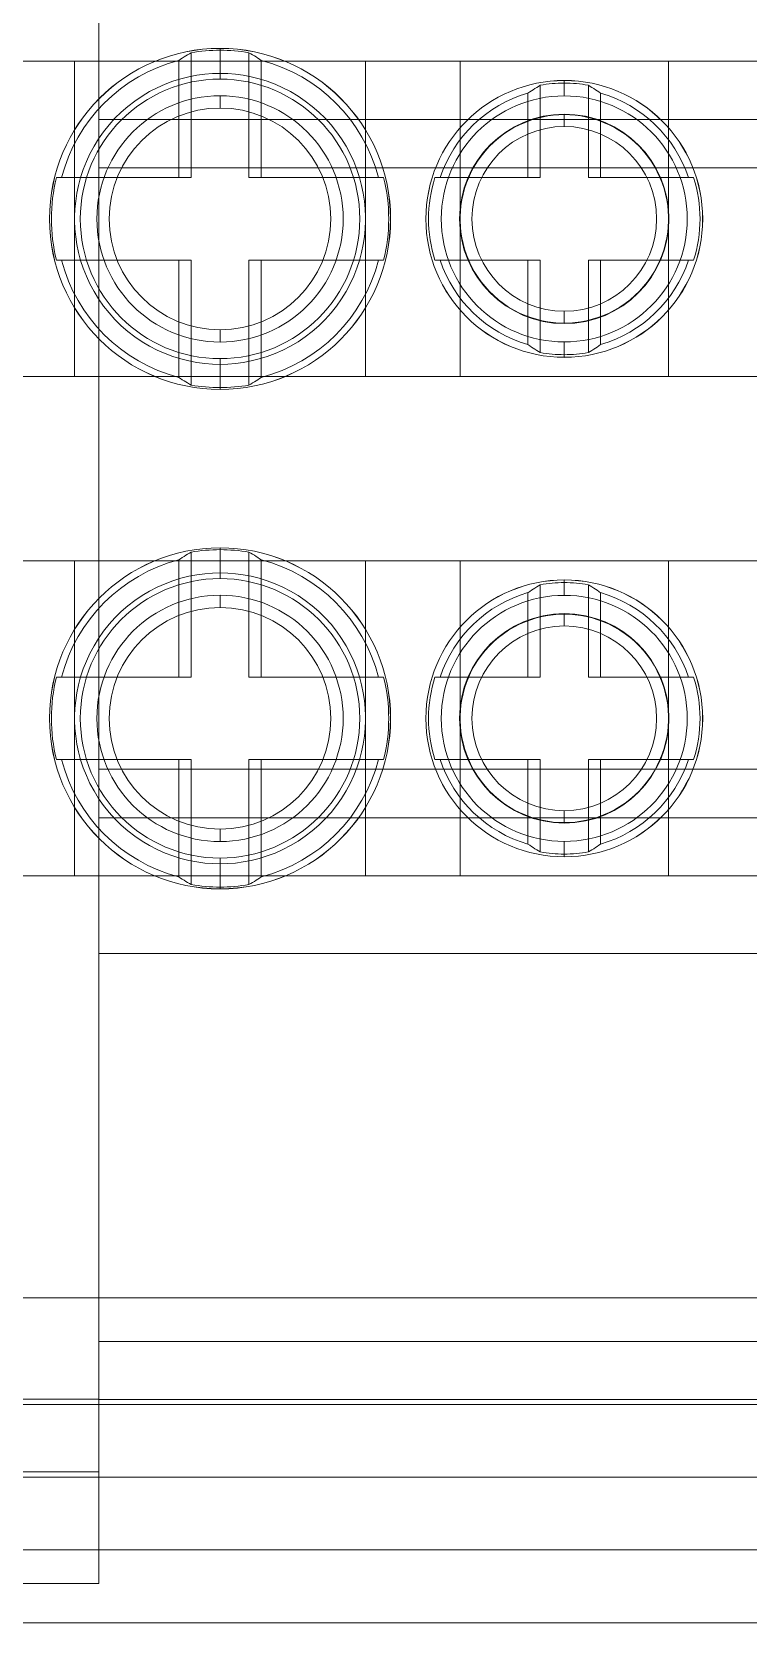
# Model space of a CAD drawing. Header units: millimetres. Extents: x 37984 to 70752, y 14140 to 37584.
# Drawn here: x 39434.16 to 39448.93, y 35958.67 to 35991.56 of the extents above; entities that cross this region are included whole.
import ezdxf

# ---------------------------------------------------------------- set-up
doc = ezdxf.new("R2010")
doc.units = ezdxf.units.MM
doc.set_wipeout_variables(frame=1)
doc.layers.add('000-PI-Oprema', color=30, linetype='Continuous', lineweight=5)
doc.layers.add('004-PI-DIN Šina', color=3, linetype='Continuous')

# ---------------------------------------------------------------- blocks, each defined once
blk = doc.blocks.new('*U860')
at = {"layer": '004-PI-DIN Šina'}
blk.add_lwpolyline([(510, -17.5), (510, 17.5), (0, 17.5), (0, -17.5)], close=True, dxfattribs=at)
blk.add_lwpolyline([(0, -12.5), (510, -12.5)], dxfattribs=at)
blk = doc.blocks.new('2P ERICO distri_563720')
blk.add_wipeout([(44946.537, 36899.761), (45076.137, 36899.761), (45076.137, 36851.433), (45073.337, 36851.433), (45073.337, 36857.671), (45068.637, 36857.671), (45068.637, 36856.671), (44954.037, 36856.671), (44954.037, 36857.671), (44949.337, 36857.671), (44949.337, 36851.433), (44946.537, 36851.433)]).dxf.layer = '000-PI-Oprema'
at = {"layer": '000-PI-Oprema'}
for p, q in [((45073.137, 36899.671), (44949.537, 36899.671)), ((45056.137, 36897.371), (45056.137, 36898.861)), ((45056.137, 36898.861), (45056.137, 36898.861)), ((45073.137, 36898.171), (44949.537, 36898.171)), ((45056.137, 36897.361), (45056.137, 36897.371)), ((45056.137, 36895.061), (45056.137, 36897.361)), ((45073.137, 36896.671), (44949.537, 36896.671)), ((45056.137, 36896.561), (45073.337, 36896.561)), ((45056.137, 36896.561), (45056.137, 36896.561)), ((45056.137, 36895.171), (44966.537, 36895.171)), ((45073.137, 36895.171), (45056.137, 36895.171)), ((45056.137, 36895.071), (44966.737, 36895.071)), ((45056.137, 36895.071), (45056.137, 36895.071)), ((45056.137, 36895.061), (45073.337, 36895.061)), ((45056.137, 36895.061), (45056.137, 36895.061)), ((45056.137, 36895.061), (45056.137, 36893.871)), ((45056.137, 36893.871), (44966.737, 36893.871)), ((45056.137, 36885.871), (45056.137, 36893.871)), ((45056.137, 36893.871), (45056.137, 36893.871)), ((45073.137, 36892.971), (44966.737, 36892.971)), ((45056.137, 36885.871), (44966.737, 36885.871)), ((45056.137, 36885.871), (45056.137, 36885.871)), ((45056.137, 36885.871), (45056.137, 36865.871)), ((45056.137, 36884.271), (44966.737, 36884.271)), ((45044.387, 36884.271), (45044.387, 36877.771)), ((45048.687, 36884.271), (45048.687, 36877.771)), ((45050.637, 36884.271), (45050.637, 36877.771)), ((45052.786, 36884.29), (45052.821, 36884.314)), ((45052.786, 36884.29), (45052.786, 36881.872)), ((45052.821, 36884.314), (45052.857, 36884.337)), ((45052.857, 36884.337), (45052.893, 36884.36)), ((45052.893, 36884.36), (45052.929, 36884.383)), ((45052.929, 36884.383), (45052.966, 36884.405)), ((45052.966, 36884.405), (45053.003, 36884.427)), ((45053.003, 36884.427), (45053.04, 36884.449)), ((45053.04, 36884.449), (45053.04, 36881.872)), ((45053.637, 36884.538), (45053.637, 36884.537)), ((45053.637, 36884.538), (45053.637, 36883.903)), ((45053.637, 36884.501), (45053.637, 36884.537)), ((45054.233, 36884.449), (45054.27, 36884.427)), ((45054.233, 36884.449), (45054.233, 36881.872)), ((45054.27, 36884.427), (45054.307, 36884.405)), ((45054.307, 36884.405), (45054.344, 36884.383)), ((45054.344, 36884.383), (45054.38, 36884.36)), ((45054.38, 36884.36), (45054.416, 36884.337)), ((45054.416, 36884.337), (45054.452, 36884.314)), ((45054.452, 36884.314), (45054.487, 36884.29)), ((45054.487, 36884.29), (45054.487, 36881.872)), ((45056.137, 36884.271), (45073.337, 36884.271)), ((45056.137, 36884.271), (45056.137, 36884.271)), ((45056.637, 36884.271), (45056.637, 36877.771)), ((45052.829, 36883.91), (45052.665, 36883.859)), ((45052.993, 36883.951), (45052.829, 36883.91)), ((45053.157, 36883.983), (45052.993, 36883.951)), ((45053.319, 36884.004), (45053.157, 36883.983)), ((45053.479, 36884.017), (45053.319, 36884.004)), ((45053.637, 36884.021), (45053.479, 36884.017)), ((45053.637, 36884.021), (45053.637, 36884.021)), ((45053.794, 36884.017), (45053.637, 36884.021)), ((45053.954, 36884.004), (45053.794, 36884.017)), ((45054.116, 36883.983), (45053.954, 36884.004)), ((45054.28, 36883.951), (45054.116, 36883.983)), ((45054.444, 36883.91), (45054.28, 36883.951)), ((45054.608, 36883.859), (45054.444, 36883.91)), ((45045.823, 36883.638), (45045.787, 36883.614)), ((45045.787, 36881.872), (45045.787, 36883.614)), ((45045.858, 36883.663), (45045.823, 36883.638)), ((45045.894, 36883.686), (45045.858, 36883.663)), ((45045.931, 36883.71), (45045.894, 36883.686)), ((45045.967, 36883.732), (45045.931, 36883.71)), ((45046.004, 36883.755), (45045.967, 36883.732)), ((45046.041, 36883.777), (45046.004, 36883.755)), ((45046.041, 36881.872), (45046.041, 36883.777)), ((45046.537, 36883.876), (45046.537, 36883.876)), ((45046.537, 36883.876), (45046.537, 36883.558)), ((45046.537, 36883.821), (45046.537, 36883.876)), ((45047.069, 36883.755), (45047.032, 36883.777)), ((45047.032, 36881.872), (45047.032, 36883.777)), ((45047.106, 36883.732), (45047.069, 36883.755)), ((45047.143, 36883.71), (45047.106, 36883.732)), ((45047.179, 36883.686), (45047.143, 36883.71)), ((45047.215, 36883.663), (45047.179, 36883.686)), ((45047.251, 36883.638), (45047.215, 36883.663)), ((45047.286, 36883.614), (45047.251, 36883.638)), ((45047.286, 36881.872), (45047.286, 36883.614)), ((45052.183, 36883.646), (45052.029, 36883.554)), ((45052.341, 36883.727), (45052.183, 36883.646)), ((45052.502, 36883.798), (45052.341, 36883.727)), ((45052.665, 36883.859), (45052.502, 36883.798)), ((45054.771, 36883.798), (45054.608, 36883.859)), ((45054.932, 36883.727), (45054.771, 36883.798)), ((45055.09, 36883.646), (45054.932, 36883.727)), ((45055.244, 36883.554), (45055.09, 36883.646)), ((45051.736, 36883.342), (45051.599, 36883.223)), ((45051.879, 36883.453), (45051.736, 36883.342)), ((45052.029, 36883.554), (45051.879, 36883.453)), ((45053.637, 36883.561), (45053.637, 36883.561)), ((45053.637, 36883.307), (45053.637, 36883.561)), ((45055.394, 36883.453), (45055.244, 36883.554)), ((45055.537, 36883.342), (45055.394, 36883.453)), ((45055.674, 36883.223), (45055.537, 36883.342)), ((45056.137, 36883.071), (44966.737, 36883.071)), ((45056.137, 36883.071), (44966.737, 36883.071)), ((45045.611, 36882.962), (45045.499, 36882.904)), ((45045.726, 36883.013), (45045.611, 36882.962)), ((45045.843, 36883.056), (45045.726, 36883.013)), ((45045.96, 36883.092), (45045.843, 36883.056)), ((45046.077, 36883.122), (45045.96, 36883.092)), ((45046.194, 36883.144), (45046.077, 36883.122)), ((45046.31, 36883.159), (45046.194, 36883.144)), ((45046.424, 36883.168), (45046.31, 36883.159)), ((45046.537, 36883.171), (45046.424, 36883.168)), ((45046.537, 36883.18), (45046.537, 36883.18)), ((45046.537, 36882.926), (45046.537, 36883.18)), ((45046.537, 36883.171), (45046.537, 36883.171)), ((45046.649, 36883.168), (45046.537, 36883.171)), ((45046.763, 36883.159), (45046.649, 36883.168)), ((45046.879, 36883.144), (45046.763, 36883.159)), ((45046.996, 36883.122), (45046.879, 36883.144)), ((45047.113, 36883.092), (45046.996, 36883.122)), ((45047.23, 36883.056), (45047.113, 36883.092)), ((45047.347, 36883.013), (45047.23, 36883.056)), ((45047.462, 36882.962), (45047.347, 36883.013)), ((45047.575, 36882.904), (45047.462, 36882.962)), ((45051.348, 36882.96), (45051.235, 36882.819)), ((45051.469, 36883.095), (45051.348, 36882.96)), ((45051.599, 36883.223), (45051.469, 36883.095)), ((45055.804, 36883.095), (45055.674, 36883.223)), ((45055.926, 36882.96), (45055.804, 36883.095)), ((45056.039, 36882.819), (45055.926, 36882.96)), ((45056.137, 36883.071), (45056.137, 36883.071)), ((45045.081, 36882.604), (45044.988, 36882.513)), ((45045.179, 36882.689), (45045.081, 36882.604)), ((45045.282, 36882.767), (45045.179, 36882.689)), ((45045.389, 36882.839), (45045.282, 36882.767)), ((45045.499, 36882.904), (45045.389, 36882.839)), ((45047.685, 36882.839), (45047.575, 36882.904)), ((45047.791, 36882.767), (45047.685, 36882.839)), ((45047.894, 36882.689), (45047.791, 36882.767)), ((45047.992, 36882.604), (45047.894, 36882.689)), ((45048.085, 36882.513), (45047.992, 36882.604)), ((45051.131, 36882.671), (45051.037, 36882.518)), ((45051.235, 36882.819), (45051.131, 36882.671)), ((45056.142, 36882.671), (45056.039, 36882.819)), ((45056.236, 36882.518), (45056.142, 36882.671)), ((45044.82, 36882.316), (45044.746, 36882.211)), ((45044.901, 36882.417), (45044.82, 36882.316)), ((45044.988, 36882.513), (45044.901, 36882.417)), ((45048.172, 36882.417), (45048.085, 36882.513)), ((45048.253, 36882.316), (45048.172, 36882.417)), ((45048.327, 36882.211), (45048.253, 36882.316)), ((45050.953, 36882.362), (45050.879, 36882.202)), ((45051.037, 36882.518), (45050.953, 36882.362)), ((45056.32, 36882.362), (45056.236, 36882.518)), ((45056.394, 36882.202), (45056.32, 36882.362)), ((45056.137, 36882.071), (44966.737, 36882.071)), ((45044.618, 36881.991), (45044.564, 36881.877)), ((45044.678, 36882.103), (45044.618, 36881.991)), ((45044.746, 36882.211), (45044.678, 36882.103)), ((45048.395, 36882.103), (45048.327, 36882.211)), ((45048.455, 36881.991), (45048.395, 36882.103)), ((45048.509, 36881.877), (45048.455, 36881.991)), ((45050.815, 36882.04), (45050.761, 36881.877)), ((45050.879, 36882.202), (45050.815, 36882.04)), ((45056.458, 36882.04), (45056.394, 36882.202)), ((45056.512, 36881.877), (45056.458, 36882.04)), ((45046.041, 36881.872), (45043.869, 36881.872)), ((45044.479, 36881.646), (45044.447, 36881.529)), ((45044.518, 36881.762), (45044.479, 36881.646)), ((45044.564, 36881.877), (45044.518, 36881.762)), ((45049.204, 36881.872), (45047.032, 36881.872)), ((45048.555, 36881.762), (45048.509, 36881.877)), ((45048.594, 36881.646), (45048.555, 36881.762)), ((45048.626, 36881.529), (45048.594, 36881.646)), ((45053.04, 36881.872), (45050.263, 36881.872)), ((45050.717, 36881.713), (45050.684, 36881.55)), ((45050.761, 36881.877), (45050.717, 36881.713)), ((45057.01, 36881.872), (45054.233, 36881.872)), ((45056.556, 36881.713), (45056.512, 36881.877)), ((45056.59, 36881.55), (45056.556, 36881.713)), ((45044.404, 36881.298), (45044.393, 36881.184)), ((45044.423, 36881.413), (45044.404, 36881.298)), ((45044.447, 36881.529), (45044.423, 36881.413)), ((45048.651, 36881.413), (45048.626, 36881.529)), ((45048.669, 36881.298), (45048.651, 36881.413)), ((45048.68, 36881.184), (45048.669, 36881.298)), ((45050.659, 36881.388), (45050.644, 36881.229)), ((45050.684, 36881.55), (45050.659, 36881.388)), ((45056.614, 36881.388), (45056.59, 36881.55)), ((45056.629, 36881.229), (45056.614, 36881.388)), ((45044.393, 36881.184), (45044.387, 36881.071)), ((45044.387, 36881.057), (45044.387, 36881.071)), ((45044.387, 36881.043), (45044.387, 36881.057)), ((45044.387, 36881.028), (45044.387, 36881.043)), ((45044.387, 36881.014), (45044.387, 36881.028)), ((45044.387, 36881), (45044.387, 36881.014)), ((45044.387, 36880.986), (45044.387, 36881)), ((45044.387, 36880.971), (45044.387, 36880.986)), ((45044.387, 36880.971), (45044.393, 36880.859)), ((45048.686, 36881.071), (45048.68, 36881.184)), ((45048.68, 36880.859), (45048.686, 36880.971)), ((45048.686, 36881.071), (45048.686, 36881.057)), ((45048.686, 36881.057), (45048.686, 36881.043)), ((45048.686, 36881.043), (45048.686, 36881.028)), ((45048.686, 36881.028), (45048.686, 36881.014)), ((45048.686, 36881.014), (45048.686, 36881)), ((45048.686, 36881), (45048.686, 36880.986)), ((45048.686, 36880.986), (45048.686, 36880.971)), ((45050.644, 36881.229), (45050.637, 36881.071)), ((45050.637, 36881.057), (45050.637, 36881.071)), ((45050.637, 36881.043), (45050.637, 36881.057)), ((45050.637, 36881.028), (45050.637, 36881.043)), ((45050.637, 36881.014), (45050.637, 36881.028)), ((45050.637, 36881), (45050.637, 36881.014)), ((45050.637, 36880.986), (45050.637, 36881)), ((45050.637, 36880.971), (45050.637, 36880.986)), ((45050.637, 36880.971), (45050.644, 36880.814)), ((45056.636, 36881.071), (45056.629, 36881.229)), ((45056.629, 36880.814), (45056.636, 36880.971)), ((45056.636, 36881.071), (45056.636, 36881.057)), ((45056.636, 36881.057), (45056.636, 36881.043)), ((45056.636, 36881.043), (45056.636, 36881.028)), ((45056.636, 36881.028), (45056.636, 36881.014)), ((45056.636, 36881.014), (45056.636, 36881)), ((45056.636, 36881), (45056.636, 36880.986)), ((45056.636, 36880.986), (45056.636, 36880.971)), ((45044.393, 36880.859), (45044.404, 36880.745)), ((45044.404, 36880.745), (45044.423, 36880.629)), ((45044.423, 36880.629), (45044.447, 36880.513)), ((45048.626, 36880.513), (45048.651, 36880.629)), ((45048.651, 36880.629), (45048.669, 36880.745)), ((45048.669, 36880.745), (45048.68, 36880.859)), ((45050.644, 36880.814), (45050.659, 36880.654)), ((45050.659, 36880.654), (45050.684, 36880.492)), ((45056.59, 36880.492), (45056.614, 36880.654)), ((45056.614, 36880.654), (45056.629, 36880.814)), ((45044.447, 36880.513), (45044.479, 36880.397)), ((45044.479, 36880.397), (45044.518, 36880.28)), ((45048.555, 36880.28), (45048.594, 36880.397)), ((45048.594, 36880.397), (45048.626, 36880.513)), ((45050.684, 36880.492), (45050.717, 36880.329)), ((45050.717, 36880.329), (45050.761, 36880.166)), ((45056.512, 36880.166), (45056.556, 36880.329)), ((45056.556, 36880.329), (45056.59, 36880.492)), ((45043.869, 36880.17), (45046.041, 36880.17)), ((45044.518, 36880.28), (45044.564, 36880.165)), ((45044.564, 36880.165), (45044.618, 36880.051)), ((45044.618, 36880.051), (45044.678, 36879.94)), ((45045.787, 36878.429), (45045.787, 36880.17)), ((45046.041, 36878.266), (45046.041, 36880.17)), ((45047.032, 36878.266), (45047.032, 36880.17)), ((45047.032, 36880.17), (45049.204, 36880.17)), ((45047.286, 36878.429), (45047.286, 36880.17)), ((45048.395, 36879.94), (45048.455, 36880.051)), ((45048.455, 36880.051), (45048.509, 36880.165)), ((45048.509, 36880.165), (45048.555, 36880.28)), ((45050.263, 36880.17), (45053.04, 36880.17)), ((45050.761, 36880.166), (45050.815, 36880.002)), ((45050.815, 36880.002), (45050.879, 36879.84)), ((45052.786, 36880.17), (45052.786, 36877.752)), ((45053.04, 36880.17), (45053.04, 36877.593)), ((45054.233, 36880.17), (45057.01, 36880.17)), ((45054.233, 36880.17), (45054.233, 36877.593)), ((45054.487, 36880.17), (45054.487, 36877.752)), ((45056.394, 36879.84), (45056.458, 36880.002)), ((45056.458, 36880.002), (45056.512, 36880.166)), ((45044.678, 36879.94), (45044.746, 36879.831)), ((45044.746, 36879.831), (45044.82, 36879.726)), ((45044.82, 36879.726), (45044.901, 36879.625)), ((45044.901, 36879.625), (45044.988, 36879.529)), ((45048.085, 36879.529), (45048.172, 36879.625)), ((45048.172, 36879.625), (45048.253, 36879.726)), ((45048.253, 36879.726), (45048.327, 36879.831)), ((45048.327, 36879.831), (45048.395, 36879.94)), ((45050.879, 36879.84), (45050.953, 36879.681)), ((45050.953, 36879.681), (45051.037, 36879.524)), ((45056.236, 36879.524), (45056.32, 36879.681)), ((45056.32, 36879.681), (45056.394, 36879.84)), ((45044.988, 36879.529), (45045.081, 36879.439)), ((45045.081, 36879.439), (45045.179, 36879.354)), ((45045.179, 36879.354), (45045.282, 36879.275)), ((45047.791, 36879.275), (45047.894, 36879.354)), ((45047.894, 36879.354), (45047.992, 36879.439)), ((45047.992, 36879.439), (45048.085, 36879.529)), ((45051.037, 36879.524), (45051.131, 36879.371)), ((45051.131, 36879.371), (45051.235, 36879.224)), ((45056.039, 36879.224), (45056.142, 36879.371)), ((45056.142, 36879.371), (45056.236, 36879.524)), ((45045.282, 36879.275), (45045.389, 36879.203)), ((45045.389, 36879.203), (45045.499, 36879.138)), ((45045.499, 36879.138), (45045.611, 36879.08)), ((45045.611, 36879.08), (45045.726, 36879.03)), ((45045.726, 36879.03), (45045.843, 36878.986)), ((45045.843, 36878.986), (45045.96, 36878.95)), ((45046.537, 36879.116), (45046.537, 36878.862)), ((45047.113, 36878.95), (45047.23, 36878.986)), ((45047.23, 36878.986), (45047.347, 36879.03)), ((45047.347, 36879.03), (45047.462, 36879.08)), ((45047.462, 36879.08), (45047.575, 36879.138)), ((45047.575, 36879.138), (45047.685, 36879.203)), ((45047.685, 36879.203), (45047.791, 36879.275)), ((45051.235, 36879.224), (45051.348, 36879.082)), ((45051.348, 36879.082), (45051.469, 36878.947)), ((45055.804, 36878.947), (45055.926, 36879.082)), ((45055.926, 36879.082), (45056.039, 36879.224)), ((45045.96, 36878.95), (45046.077, 36878.921)), ((45046.077, 36878.921), (45046.194, 36878.899)), ((45046.194, 36878.899), (45046.31, 36878.883)), ((45046.31, 36878.883), (45046.424, 36878.874)), ((45046.424, 36878.874), (45046.537, 36878.871)), ((45046.537, 36878.871), (45046.649, 36878.874)), ((45046.537, 36878.871), (45046.537, 36878.871)), ((45046.537, 36878.862), (45046.537, 36878.862)), ((45046.649, 36878.874), (45046.763, 36878.883)), ((45046.763, 36878.883), (45046.879, 36878.899)), ((45046.879, 36878.899), (45046.996, 36878.921)), ((45046.996, 36878.921), (45047.113, 36878.95)), ((45051.469, 36878.947), (45051.599, 36878.82)), ((45051.599, 36878.82), (45051.736, 36878.7)), ((45051.736, 36878.7), (45051.879, 36878.59)), ((45053.637, 36878.735), (45053.637, 36878.481)), ((45055.394, 36878.59), (45055.537, 36878.7)), ((45055.537, 36878.7), (45055.674, 36878.82)), ((45055.674, 36878.82), (45055.804, 36878.947)), ((45045.823, 36878.404), (45045.787, 36878.429)), ((45045.858, 36878.38), (45045.823, 36878.404)), ((45045.894, 36878.356), (45045.858, 36878.38)), ((45045.931, 36878.333), (45045.894, 36878.356)), ((45045.967, 36878.31), (45045.931, 36878.333)), ((45046.004, 36878.288), (45045.967, 36878.31)), ((45046.537, 36878.166), (45046.537, 36878.484)), ((45047.106, 36878.31), (45047.069, 36878.288)), ((45047.143, 36878.333), (45047.106, 36878.31)), ((45047.179, 36878.356), (45047.143, 36878.333)), ((45047.215, 36878.38), (45047.179, 36878.356)), ((45047.251, 36878.404), (45047.215, 36878.38)), ((45047.286, 36878.429), (45047.251, 36878.404)), ((45051.879, 36878.59), (45052.029, 36878.488)), ((45052.029, 36878.488), (45052.183, 36878.397)), ((45052.183, 36878.397), (45052.341, 36878.315)), ((45052.341, 36878.315), (45052.502, 36878.244)), ((45053.637, 36878.481), (45053.637, 36878.481)), ((45054.771, 36878.244), (45054.932, 36878.315)), ((45054.932, 36878.315), (45055.09, 36878.397)), ((45055.09, 36878.397), (45055.244, 36878.488)), ((45055.244, 36878.488), (45055.394, 36878.59)), ((45046.041, 36878.266), (45046.004, 36878.288)), ((45046.537, 36878.221), (45046.537, 36878.167)), ((45046.537, 36878.166), (45046.537, 36878.167)), ((45047.069, 36878.288), (45047.032, 36878.266)), ((45052.502, 36878.244), (45052.665, 36878.183)), ((45052.665, 36878.183), (45052.829, 36878.132)), ((45052.829, 36878.132), (45052.993, 36878.091)), ((45052.993, 36878.091), (45053.157, 36878.06)), ((45053.157, 36878.06), (45053.319, 36878.038)), ((45053.319, 36878.038), (45053.479, 36878.025)), ((45053.479, 36878.025), (45053.637, 36878.021)), ((45053.637, 36877.504), (45053.637, 36878.139)), ((45053.637, 36878.021), (45053.794, 36878.025)), ((45053.637, 36878.021), (45053.637, 36878.021)), ((45053.794, 36878.025), (45053.954, 36878.038)), ((45053.954, 36878.038), (45054.116, 36878.06)), ((45054.116, 36878.06), (45054.28, 36878.091)), ((45054.28, 36878.091), (45054.444, 36878.132)), ((45054.444, 36878.132), (45054.608, 36878.183)), ((45054.608, 36878.183), (45054.771, 36878.244)), ((44966.737, 36877.771), (45063.607, 36877.771)), ((45052.786, 36877.752), (45052.821, 36877.728)), ((45052.821, 36877.728), (45052.857, 36877.705)), ((45052.857, 36877.705), (45052.893, 36877.682)), ((45052.893, 36877.682), (45052.929, 36877.659)), ((45052.929, 36877.659), (45052.966, 36877.637)), ((45054.307, 36877.637), (45054.344, 36877.659)), ((45054.344, 36877.659), (45054.38, 36877.682)), ((45054.38, 36877.682), (45054.416, 36877.705)), ((45054.416, 36877.705), (45054.452, 36877.728)), ((45054.452, 36877.728), (45054.487, 36877.752)), ((45052.966, 36877.637), (45053.003, 36877.615)), ((45053.003, 36877.615), (45053.04, 36877.593)), ((45053.637, 36877.542), (45053.637, 36877.505)), ((45053.637, 36877.504), (45053.637, 36877.505)), ((45054.233, 36877.593), (45054.27, 36877.615)), ((45054.27, 36877.615), (45054.307, 36877.637)), ((45052.821, 36874.014), (45052.857, 36874.037)), ((45052.857, 36874.037), (45052.893, 36874.06)), ((45052.893, 36874.06), (45052.929, 36874.083)), ((45052.929, 36874.083), (45052.966, 36874.105)), ((45052.966, 36874.105), (45053.003, 36874.127)), ((45053.003, 36874.127), (45053.04, 36874.149)), ((45053.04, 36874.149), (45053.04, 36871.572)), ((45053.637, 36874.238), (45053.637, 36874.237)), ((45053.637, 36873.603), (45053.637, 36874.238)), ((45053.637, 36874.201), (45053.637, 36874.237)), ((45054.233, 36874.149), (45054.27, 36874.127)), ((45054.233, 36874.149), (45054.233, 36871.572)), ((45054.27, 36874.127), (45054.307, 36874.105)), ((45054.307, 36874.105), (45054.344, 36874.083)), ((45054.344, 36874.083), (45054.38, 36874.06)), ((45054.38, 36874.06), (45054.416, 36874.037)), ((45054.416, 36874.037), (45054.452, 36874.014)), ((44966.737, 36873.971), (45073.337, 36873.971)), ((45044.387, 36873.971), (45044.387, 36867.471)), ((45048.687, 36873.971), (45048.687, 36867.471)), ((45050.637, 36873.971), (45050.637, 36867.471)), ((45052.786, 36873.99), (45052.821, 36874.014)), ((45052.786, 36873.99), (45052.786, 36871.572)), ((45053.319, 36873.704), (45053.157, 36873.683)), ((45053.479, 36873.717), (45053.319, 36873.704)), ((45053.637, 36873.721), (45053.479, 36873.717)), ((45053.637, 36873.721), (45053.637, 36873.721)), ((45053.794, 36873.717), (45053.637, 36873.721)), ((45053.954, 36873.704), (45053.794, 36873.717)), ((45054.116, 36873.683), (45053.954, 36873.704)), ((45054.452, 36874.014), (45054.487, 36873.99)), ((45054.487, 36873.99), (45054.487, 36871.572)), ((45056.637, 36873.971), (45056.637, 36867.471)), ((45045.894, 36873.386), (45045.858, 36873.363)), ((45045.931, 36873.41), (45045.894, 36873.386)), ((45045.967, 36873.432), (45045.931, 36873.41)), ((45046.004, 36873.455), (45045.967, 36873.432)), ((45046.041, 36873.477), (45046.004, 36873.455)), ((45046.041, 36871.572), (45046.041, 36873.477)), ((45046.537, 36873.576), (45046.537, 36873.576)), ((45046.537, 36873.258), (45046.537, 36873.576)), ((45046.537, 36873.521), (45046.537, 36873.576)), ((45047.069, 36873.455), (45047.032, 36873.477)), ((45047.032, 36871.572), (45047.032, 36873.477)), ((45047.106, 36873.432), (45047.069, 36873.455)), ((45047.143, 36873.41), (45047.106, 36873.432)), ((45047.179, 36873.386), (45047.143, 36873.41)), ((45047.215, 36873.363), (45047.179, 36873.386)), ((45052.341, 36873.427), (45052.183, 36873.346)), ((45052.502, 36873.498), (45052.341, 36873.427)), ((45052.665, 36873.559), (45052.502, 36873.498)), ((45052.829, 36873.61), (45052.665, 36873.559)), ((45052.993, 36873.651), (45052.829, 36873.61)), ((45053.157, 36873.683), (45052.993, 36873.651)), ((45054.28, 36873.651), (45054.116, 36873.683)), ((45054.444, 36873.61), (45054.28, 36873.651)), ((45054.608, 36873.559), (45054.444, 36873.61)), ((45054.771, 36873.498), (45054.608, 36873.559)), ((45054.932, 36873.427), (45054.771, 36873.498)), ((45055.09, 36873.346), (45054.932, 36873.427)), ((45045.823, 36873.338), (45045.787, 36873.314)), ((45045.787, 36871.572), (45045.787, 36873.314)), ((45045.858, 36873.363), (45045.823, 36873.338)), ((45047.251, 36873.338), (45047.215, 36873.363)), ((45047.286, 36873.314), (45047.251, 36873.338)), ((45047.286, 36871.572), (45047.286, 36873.314)), ((45051.879, 36873.153), (45051.736, 36873.042)), ((45052.029, 36873.254), (45051.879, 36873.153)), ((45052.183, 36873.346), (45052.029, 36873.254)), ((45053.637, 36873.261), (45053.637, 36873.261)), ((45053.637, 36873.007), (45053.637, 36873.261)), ((45055.244, 36873.254), (45055.09, 36873.346)), ((45055.394, 36873.153), (45055.244, 36873.254)), ((45055.537, 36873.042), (45055.394, 36873.153)), ((45045.843, 36872.756), (45045.726, 36872.713)), ((45045.96, 36872.792), (45045.843, 36872.756)), ((45046.077, 36872.822), (45045.96, 36872.792)), ((45046.194, 36872.844), (45046.077, 36872.822)), ((45046.31, 36872.859), (45046.194, 36872.844)), ((45046.424, 36872.868), (45046.31, 36872.859)), ((45046.537, 36872.871), (45046.424, 36872.868)), ((45046.537, 36872.88), (45046.537, 36872.88)), ((45046.537, 36872.626), (45046.537, 36872.88)), ((45046.537, 36872.871), (45046.537, 36872.871)), ((45046.649, 36872.868), (45046.537, 36872.871)), ((45046.763, 36872.859), (45046.649, 36872.868)), ((45046.879, 36872.844), (45046.763, 36872.859)), ((45046.996, 36872.822), (45046.879, 36872.844)), ((45047.113, 36872.792), (45046.996, 36872.822)), ((45047.23, 36872.756), (45047.113, 36872.792)), ((45047.347, 36872.713), (45047.23, 36872.756)), ((45051.469, 36872.795), (45051.348, 36872.66)), ((45051.599, 36872.923), (45051.469, 36872.795)), ((45051.736, 36873.042), (45051.599, 36872.923)), ((45055.674, 36872.923), (45055.537, 36873.042)), ((45055.804, 36872.795), (45055.674, 36872.923)), ((45055.926, 36872.66), (45055.804, 36872.795)), ((45045.179, 36872.389), (45045.081, 36872.304)), ((45045.282, 36872.467), (45045.179, 36872.389)), ((45045.389, 36872.539), (45045.282, 36872.467)), ((45045.499, 36872.604), (45045.389, 36872.539)), ((45045.611, 36872.662), (45045.499, 36872.604)), ((45045.726, 36872.713), (45045.611, 36872.662)), ((45047.462, 36872.662), (45047.347, 36872.713)), ((45047.575, 36872.604), (45047.462, 36872.662)), ((45047.685, 36872.539), (45047.575, 36872.604)), ((45047.791, 36872.467), (45047.685, 36872.539)), ((45047.894, 36872.389), (45047.791, 36872.467)), ((45047.992, 36872.304), (45047.894, 36872.389)), ((45051.235, 36872.519), (45051.131, 36872.371)), ((45051.348, 36872.66), (45051.235, 36872.519)), ((45056.039, 36872.519), (45055.926, 36872.66)), ((45056.142, 36872.371), (45056.039, 36872.519)), ((45044.901, 36872.117), (45044.82, 36872.016)), ((45044.988, 36872.213), (45044.901, 36872.117)), ((45045.081, 36872.304), (45044.988, 36872.213)), ((45048.085, 36872.213), (45047.992, 36872.304)), ((45048.172, 36872.117), (45048.085, 36872.213)), ((45048.253, 36872.016), (45048.172, 36872.117)), ((45050.953, 36872.062), (45050.879, 36871.902)), ((45051.037, 36872.218), (45050.953, 36872.062)), ((45051.131, 36872.371), (45051.037, 36872.218)), ((45056.236, 36872.218), (45056.142, 36872.371)), ((45056.32, 36872.062), (45056.236, 36872.218)), ((45056.394, 36871.902), (45056.32, 36872.062)), ((45044.678, 36871.803), (45044.618, 36871.691)), ((45044.746, 36871.911), (45044.678, 36871.803)), ((45044.82, 36872.016), (45044.746, 36871.911)), ((45048.327, 36871.911), (45048.253, 36872.016)), ((45048.395, 36871.803), (45048.327, 36871.911)), ((45048.455, 36871.691), (45048.395, 36871.803)), ((45050.815, 36871.74), (45050.761, 36871.577)), ((45050.879, 36871.902), (45050.815, 36871.74)), ((45056.458, 36871.74), (45056.394, 36871.902)), ((45056.512, 36871.577), (45056.458, 36871.74)), ((45046.041, 36871.572), (45043.869, 36871.572)), ((45044.518, 36871.462), (45044.479, 36871.346)), ((45044.564, 36871.577), (45044.518, 36871.462)), ((45044.618, 36871.691), (45044.564, 36871.577)), ((45049.204, 36871.572), (45047.032, 36871.572)), ((45048.509, 36871.577), (45048.455, 36871.691)), ((45048.555, 36871.462), (45048.509, 36871.577)), ((45048.594, 36871.346), (45048.555, 36871.462)), ((45053.04, 36871.572), (45050.263, 36871.572)), ((45050.717, 36871.413), (45050.684, 36871.25)), ((45050.761, 36871.577), (45050.717, 36871.413)), ((45057.01, 36871.572), (45054.233, 36871.572)), ((45056.556, 36871.413), (45056.512, 36871.577)), ((45056.59, 36871.25), (45056.556, 36871.413)), ((45044.423, 36871.113), (45044.404, 36870.998)), ((45044.447, 36871.229), (45044.423, 36871.113)), ((45044.479, 36871.346), (45044.447, 36871.229)), ((45048.626, 36871.229), (45048.594, 36871.346)), ((45048.651, 36871.113), (45048.626, 36871.229)), ((45048.669, 36870.998), (45048.651, 36871.113)), ((45050.659, 36871.088), (45050.644, 36870.929)), ((45050.684, 36871.25), (45050.659, 36871.088)), ((45056.614, 36871.088), (45056.59, 36871.25)), ((45056.629, 36870.929), (45056.614, 36871.088)), ((45044.393, 36870.884), (45044.387, 36870.771)), ((45044.387, 36870.757), (45044.387, 36870.771)), ((45044.387, 36870.743), (45044.387, 36870.757)), ((45044.387, 36870.728), (45044.387, 36870.743)), ((45044.404, 36870.998), (45044.393, 36870.884)), ((45048.68, 36870.884), (45048.669, 36870.998)), ((45048.686, 36870.771), (45048.68, 36870.884)), ((45048.686, 36870.771), (45048.686, 36870.757)), ((45048.686, 36870.757), (45048.686, 36870.743)), ((45048.686, 36870.743), (45048.686, 36870.728)), ((45050.644, 36870.929), (45050.637, 36870.771)), ((45050.637, 36870.757), (45050.637, 36870.771)), ((45050.637, 36870.743), (45050.637, 36870.757)), ((45050.637, 36870.728), (45050.637, 36870.743)), ((45056.636, 36870.771), (45056.629, 36870.929)), ((45056.636, 36870.771), (45056.636, 36870.757)), ((45056.636, 36870.757), (45056.636, 36870.743)), ((45056.636, 36870.743), (45056.636, 36870.728)), ((45044.387, 36870.714), (45044.387, 36870.728)), ((45044.387, 36870.7), (45044.387, 36870.714)), ((45044.387, 36870.686), (45044.387, 36870.7)), ((45044.387, 36870.671), (45044.387, 36870.686)), ((45044.387, 36870.671), (45044.393, 36870.559)), ((45044.393, 36870.559), (45044.404, 36870.445)), ((45044.404, 36870.445), (45044.423, 36870.329)), ((45048.651, 36870.329), (45048.669, 36870.445)), ((45048.669, 36870.445), (45048.68, 36870.559)), ((45048.68, 36870.559), (45048.686, 36870.671)), ((45048.686, 36870.728), (45048.686, 36870.714)), ((45048.686, 36870.714), (45048.686, 36870.7)), ((45048.686, 36870.7), (45048.686, 36870.686)), ((45048.686, 36870.686), (45048.686, 36870.671)), ((45050.637, 36870.714), (45050.637, 36870.728)), ((45050.637, 36870.7), (45050.637, 36870.714)), ((45050.637, 36870.686), (45050.637, 36870.7)), ((45050.637, 36870.671), (45050.637, 36870.686)), ((45050.637, 36870.671), (45050.644, 36870.514)), ((45050.644, 36870.514), (45050.659, 36870.354)), ((45056.614, 36870.354), (45056.629, 36870.514)), ((45056.629, 36870.514), (45056.636, 36870.671)), ((45056.636, 36870.728), (45056.636, 36870.714)), ((45056.636, 36870.714), (45056.636, 36870.7)), ((45056.636, 36870.7), (45056.636, 36870.686)), ((45056.636, 36870.686), (45056.636, 36870.671)), ((45044.423, 36870.329), (45044.447, 36870.213)), ((45044.447, 36870.213), (45044.479, 36870.097)), ((45044.479, 36870.097), (45044.518, 36869.98)), ((45048.555, 36869.98), (45048.594, 36870.097)), ((45048.594, 36870.097), (45048.626, 36870.213)), ((45048.626, 36870.213), (45048.651, 36870.329)), ((45050.659, 36870.354), (45050.684, 36870.192)), ((45050.684, 36870.192), (45050.717, 36870.029)), ((45056.556, 36870.029), (45056.59, 36870.192)), ((45056.59, 36870.192), (45056.614, 36870.354)), ((45043.869, 36869.87), (45046.041, 36869.87)), ((45044.518, 36869.98), (45044.564, 36869.865)), ((45044.564, 36869.865), (45044.618, 36869.751)), ((45045.787, 36868.129), (45045.787, 36869.87)), ((45046.041, 36867.966), (45046.041, 36869.87)), ((45047.032, 36867.966), (45047.032, 36869.87)), ((45047.032, 36869.87), (45049.204, 36869.87)), ((45047.286, 36868.129), (45047.286, 36869.87)), ((45048.455, 36869.751), (45048.509, 36869.865)), ((45048.509, 36869.865), (45048.555, 36869.98)), ((45050.263, 36869.87), (45053.04, 36869.87)), ((45050.717, 36870.029), (45050.761, 36869.866)), ((45050.761, 36869.866), (45050.815, 36869.702)), ((45052.786, 36869.87), (45052.786, 36867.452)), ((45053.04, 36869.87), (45053.04, 36867.293)), ((45054.233, 36869.87), (45057.01, 36869.87)), ((45054.233, 36869.87), (45054.233, 36867.293)), ((45054.487, 36869.87), (45054.487, 36867.452)), ((45056.458, 36869.702), (45056.512, 36869.866)), ((45056.512, 36869.866), (45056.556, 36870.029)), ((45056.137, 36869.671), (44966.737, 36869.671)), ((45044.618, 36869.751), (45044.678, 36869.64)), ((45044.678, 36869.64), (45044.746, 36869.531)), ((45044.746, 36869.531), (45044.82, 36869.426)), ((45044.82, 36869.426), (45044.901, 36869.325)), ((45048.172, 36869.325), (45048.253, 36869.426)), ((45048.253, 36869.426), (45048.327, 36869.531)), ((45048.327, 36869.531), (45048.395, 36869.64)), ((45048.395, 36869.64), (45048.455, 36869.751)), ((45050.815, 36869.702), (45050.879, 36869.54)), ((45050.879, 36869.54), (45050.953, 36869.381)), ((45056.32, 36869.381), (45056.394, 36869.54)), ((45056.394, 36869.54), (45056.458, 36869.702)), ((45044.901, 36869.325), (45044.988, 36869.229)), ((45044.988, 36869.229), (45045.081, 36869.139)), ((45045.081, 36869.139), (45045.179, 36869.054)), ((45047.894, 36869.054), (45047.992, 36869.139)), ((45047.992, 36869.139), (45048.085, 36869.229)), ((45048.085, 36869.229), (45048.172, 36869.325)), ((45050.953, 36869.381), (45051.037, 36869.224)), ((45051.037, 36869.224), (45051.131, 36869.071)), ((45056.142, 36869.071), (45056.236, 36869.224)), ((45056.236, 36869.224), (45056.32, 36869.381)), ((45045.179, 36869.054), (45045.282, 36868.975)), ((45045.282, 36868.975), (45045.389, 36868.903)), ((45045.389, 36868.903), (45045.499, 36868.838)), ((45045.499, 36868.838), (45045.611, 36868.78)), ((45045.611, 36868.78), (45045.726, 36868.73)), ((45046.537, 36868.816), (45046.537, 36868.562)), ((45047.347, 36868.73), (45047.462, 36868.78)), ((45047.462, 36868.78), (45047.575, 36868.838)), ((45047.575, 36868.838), (45047.685, 36868.903)), ((45047.685, 36868.903), (45047.791, 36868.975)), ((45047.791, 36868.975), (45047.894, 36869.054)), ((45051.131, 36869.071), (45051.235, 36868.924)), ((45051.235, 36868.924), (45051.348, 36868.782)), ((45051.348, 36868.782), (45051.469, 36868.647)), ((45055.804, 36868.647), (45055.926, 36868.782)), ((45055.926, 36868.782), (45056.039, 36868.924)), ((45056.039, 36868.924), (45056.142, 36869.071)), ((45056.137, 36868.671), (44966.737, 36868.671)), ((45056.137, 36868.671), (44966.737, 36868.671)), ((45045.726, 36868.73), (45045.843, 36868.686)), ((45045.843, 36868.686), (45045.96, 36868.65)), ((45045.96, 36868.65), (45046.077, 36868.621)), ((45046.077, 36868.621), (45046.194, 36868.599)), ((45046.194, 36868.599), (45046.31, 36868.583)), ((45046.31, 36868.583), (45046.424, 36868.574)), ((45046.424, 36868.574), (45046.537, 36868.571)), ((45046.537, 36868.571), (45046.649, 36868.574)), ((45046.537, 36868.571), (45046.537, 36868.571)), ((45046.537, 36868.562), (45046.537, 36868.562)), ((45046.649, 36868.574), (45046.763, 36868.583)), ((45046.763, 36868.583), (45046.879, 36868.599)), ((45046.879, 36868.599), (45046.996, 36868.621)), ((45046.996, 36868.621), (45047.113, 36868.65)), ((45047.113, 36868.65), (45047.23, 36868.686)), ((45047.23, 36868.686), (45047.347, 36868.73)), ((45051.469, 36868.647), (45051.599, 36868.52)), ((45051.599, 36868.52), (45051.736, 36868.4)), ((45055.537, 36868.4), (45055.674, 36868.52)), ((45055.674, 36868.52), (45055.804, 36868.647)), ((45056.137, 36868.671), (45056.137, 36868.671)), ((45045.823, 36868.104), (45045.787, 36868.129)), ((45046.537, 36867.866), (45046.537, 36868.184)), ((45047.286, 36868.129), (45047.251, 36868.104)), ((45051.736, 36868.4), (45051.879, 36868.29)), ((45051.879, 36868.29), (45052.029, 36868.188)), ((45052.029, 36868.188), (45052.183, 36868.097)), ((45053.637, 36868.435), (45053.637, 36868.181)), ((45053.637, 36868.181), (45053.637, 36868.181)), ((45055.09, 36868.097), (45055.244, 36868.188)), ((45055.244, 36868.188), (45055.394, 36868.29)), ((45055.394, 36868.29), (45055.537, 36868.4)), ((45045.858, 36868.08), (45045.823, 36868.104)), ((45045.894, 36868.056), (45045.858, 36868.08)), ((45045.931, 36868.033), (45045.894, 36868.056)), ((45045.967, 36868.01), (45045.931, 36868.033)), ((45046.004, 36867.988), (45045.967, 36868.01)), ((45046.041, 36867.966), (45046.004, 36867.988)), ((45046.537, 36867.921), (45046.537, 36867.867)), ((45046.537, 36867.866), (45046.537, 36867.867)), ((45047.069, 36867.988), (45047.032, 36867.966)), ((45047.106, 36868.01), (45047.069, 36867.988)), ((45047.143, 36868.033), (45047.106, 36868.01)), ((45047.179, 36868.056), (45047.143, 36868.033)), ((45047.215, 36868.08), (45047.179, 36868.056)), ((45047.251, 36868.104), (45047.215, 36868.08)), ((45052.183, 36868.097), (45052.341, 36868.015)), ((45052.341, 36868.015), (45052.502, 36867.944)), ((45052.502, 36867.944), (45052.665, 36867.883)), ((45052.665, 36867.883), (45052.829, 36867.832)), ((45052.829, 36867.832), (45052.993, 36867.791)), ((45052.993, 36867.791), (45053.157, 36867.76)), ((45053.637, 36867.204), (45053.637, 36867.839)), ((45054.116, 36867.76), (45054.28, 36867.791)), ((45054.28, 36867.791), (45054.444, 36867.832)), ((45054.444, 36867.832), (45054.608, 36867.883)), ((45054.608, 36867.883), (45054.771, 36867.944)), ((45054.771, 36867.944), (45054.932, 36868.015)), ((45054.932, 36868.015), (45055.09, 36868.097)), ((45056.137, 36867.471), (44966.737, 36867.471)), ((45052.786, 36867.452), (45052.821, 36867.428)), ((45053.157, 36867.76), (45053.319, 36867.738)), ((45053.319, 36867.738), (45053.479, 36867.725)), ((45053.479, 36867.725), (45053.637, 36867.721)), ((45053.637, 36867.721), (45053.794, 36867.725)), ((45053.637, 36867.721), (45053.637, 36867.721)), ((45053.794, 36867.725), (45053.954, 36867.738)), ((45053.954, 36867.738), (45054.116, 36867.76)), ((45054.452, 36867.428), (45054.487, 36867.452)), ((45056.137, 36867.471), (45073.337, 36867.471)), ((45056.137, 36867.471), (45056.137, 36867.471)), ((45052.821, 36867.428), (45052.857, 36867.405)), ((45052.857, 36867.405), (45052.893, 36867.382)), ((45052.893, 36867.382), (45052.929, 36867.359)), ((45052.929, 36867.359), (45052.966, 36867.337)), ((45052.966, 36867.337), (45053.003, 36867.315)), ((45053.003, 36867.315), (45053.04, 36867.293)), ((45053.637, 36867.242), (45053.637, 36867.205)), ((45053.637, 36867.204), (45053.637, 36867.205)), ((45054.233, 36867.293), (45054.27, 36867.315)), ((45054.27, 36867.315), (45054.307, 36867.337)), ((45054.307, 36867.337), (45054.344, 36867.359)), ((45054.344, 36867.359), (45054.38, 36867.382)), ((45054.38, 36867.382), (45054.416, 36867.405)), ((45054.416, 36867.405), (45054.452, 36867.428))]:
    blk.add_line(p, q, dxfattribs=at)
at = {"layer": '000-PI-Oprema', "ltscale": 0.25}
blk.add_line((45056.137, 36898.861), (45073.137, 36898.861), dxfattribs=at)
at = {"layer": '000-PI-Oprema'}
for centre, radius, start, end in [((45053.637, 36881.021), 3.517, 90, 270), ((45053.637, 36881.021), 3.516, 90, 270), ((45053.637, 36881.021), 3.378, 104.5887, 165.4113), ((45053.637, 36881.021), 3.479, 90, 99.8783), ((45053.637, 36881.021), 3.517, 270, 90), ((45053.637, 36881.021), 3.516, 270, 90), ((45053.637, 36881.021), 3.479, 80.1217, 90), ((45053.637, 36881.021), 3.378, 14.5887, 75.4113), ((45053.637, 36881.021), 2.882, 90, 270), ((45053.637, 36881.021), 2.882, 270, 90), ((45046.537, 36881.021), 2.855, 90, 270), ((45046.537, 36881.021), 2.854, 90, 270), ((45046.537, 36881.021), 2.699, 106.1198, 161.6214), ((45046.537, 36881.021), 2.8, 90, 100.1893), ((45046.537, 36881.021), 2.855, 270, 90), ((45046.537, 36881.021), 2.854, 270, 90), ((45046.537, 36881.021), 2.8, 79.8107, 90), ((45046.537, 36881.021), 2.699, 18.3786, 73.8802), ((45046.537, 36881.021), 2.537, 90, 270), ((45046.537, 36881.021), 2.537, 270, 90), ((45053.637, 36881.021), 2.54, 90, 270), ((45053.637, 36881.021), 2.286, 90, 270), ((45053.637, 36881.021), 2.54, 270, 90), ((45053.637, 36881.021), 2.286, 270, 90), ((45046.537, 36881.021), 2.159, 90, 270), ((45046.537, 36881.021), 1.905, 90, 270), ((45046.537, 36881.021), 2.159, 270, 90), ((45046.537, 36881.021), 1.905, 270, 90), ((45046.537, 36881.021), 2.8, 162.3075, 197.6925), ((45046.537, 36881.021), 2.8, 342.3075, 17.6925), ((45053.637, 36881.021), 3.479, 165.8442, 194.1558), ((45053.637, 36881.021), 3.479, 345.8442, 14.1558), ((45046.537, 36881.021), 2.699, 198.3786, 253.8802), ((45046.537, 36881.021), 2.699, 286.1198, 341.6214), ((45053.637, 36881.021), 3.378, 194.5888, 255.4112), ((45053.637, 36881.021), 3.378, 284.5888, 345.4112), ((45046.537, 36881.021), 2.8, 259.8107, 270), ((45046.537, 36881.021), 2.8, 270, 280.1893), ((45053.637, 36881.021), 3.479, 260.1216, 270), ((45053.637, 36881.021), 3.479, 270, 279.8784), ((45053.637, 36870.721), 3.517, 90, 270), ((45053.637, 36870.721), 3.516, 90, 270), ((45053.637, 36870.721), 3.479, 90, 99.8783), ((45053.637, 36870.721), 3.517, 270, 90), ((45053.637, 36870.721), 3.516, 270, 90), ((45053.637, 36870.721), 3.479, 80.1217, 90), ((45053.637, 36870.721), 3.378, 104.5887, 165.4113), ((45053.637, 36870.721), 3.378, 14.5887, 75.4113), ((45046.537, 36870.721), 2.855, 90, 270), ((45046.537, 36870.721), 2.854, 90, 270), ((45046.537, 36870.721), 2.8, 90, 100.1893), ((45046.537, 36870.721), 2.855, 270, 90), ((45046.537, 36870.721), 2.854, 270, 90), ((45046.537, 36870.721), 2.8, 79.8107, 90), ((45053.637, 36870.721), 2.882, 90, 270), ((45053.637, 36870.721), 2.882, 270, 90), ((45046.537, 36870.721), 2.699, 106.1198, 161.6214), ((45046.537, 36870.721), 2.537, 90, 270), ((45046.537, 36870.721), 2.537, 270, 90), ((45046.537, 36870.721), 2.699, 18.3786, 73.8802), ((45053.637, 36870.721), 2.54, 90, 270), ((45053.637, 36870.721), 2.54, 270, 90), ((45046.537, 36870.721), 2.159, 90, 270), ((45046.537, 36870.721), 2.159, 270, 90), ((45053.637, 36870.721), 2.286, 90, 270), ((45053.637, 36870.721), 2.286, 270, 90), ((45046.537, 36870.721), 1.905, 90, 270), ((45046.537, 36870.721), 1.905, 270, 90), ((45046.537, 36870.721), 2.8, 162.3075, 197.6925), ((45046.537, 36870.721), 2.8, 342.3075, 17.6925), ((45053.637, 36870.721), 3.479, 165.8442, 194.1558), ((45053.637, 36870.721), 3.479, 345.8442, 14.1558), ((45046.537, 36870.721), 2.699, 198.3786, 253.8802), ((45046.537, 36870.721), 2.699, 286.1198, 341.6214), ((45053.637, 36870.721), 3.378, 194.5888, 255.4112), ((45053.637, 36870.721), 3.378, 284.5888, 345.4112), ((45046.537, 36870.721), 2.8, 259.8107, 270), ((45046.537, 36870.721), 2.8, 270, 280.1893), ((45053.637, 36870.721), 3.479, 260.1216, 270), ((45053.637, 36870.721), 3.479, 270, 279.8784)]:
    blk.add_arc(centre, radius, start, end, dxfattribs=at)

msp = doc.modelspace()

# ---------------------------------------------------------------- block references
msp.add_blockref('*U860', (39383.172, 35979.404))

# ---------------------------------------------------------------- next in the draw order: block references
at = {"layer": '000-PI-Oprema', "rotation": 180}
msp.add_blockref('2P ERICO distri_563720', (84491.674, 72858.429), dxfattribs=at)

doc.saveas('drawing.dxf')
